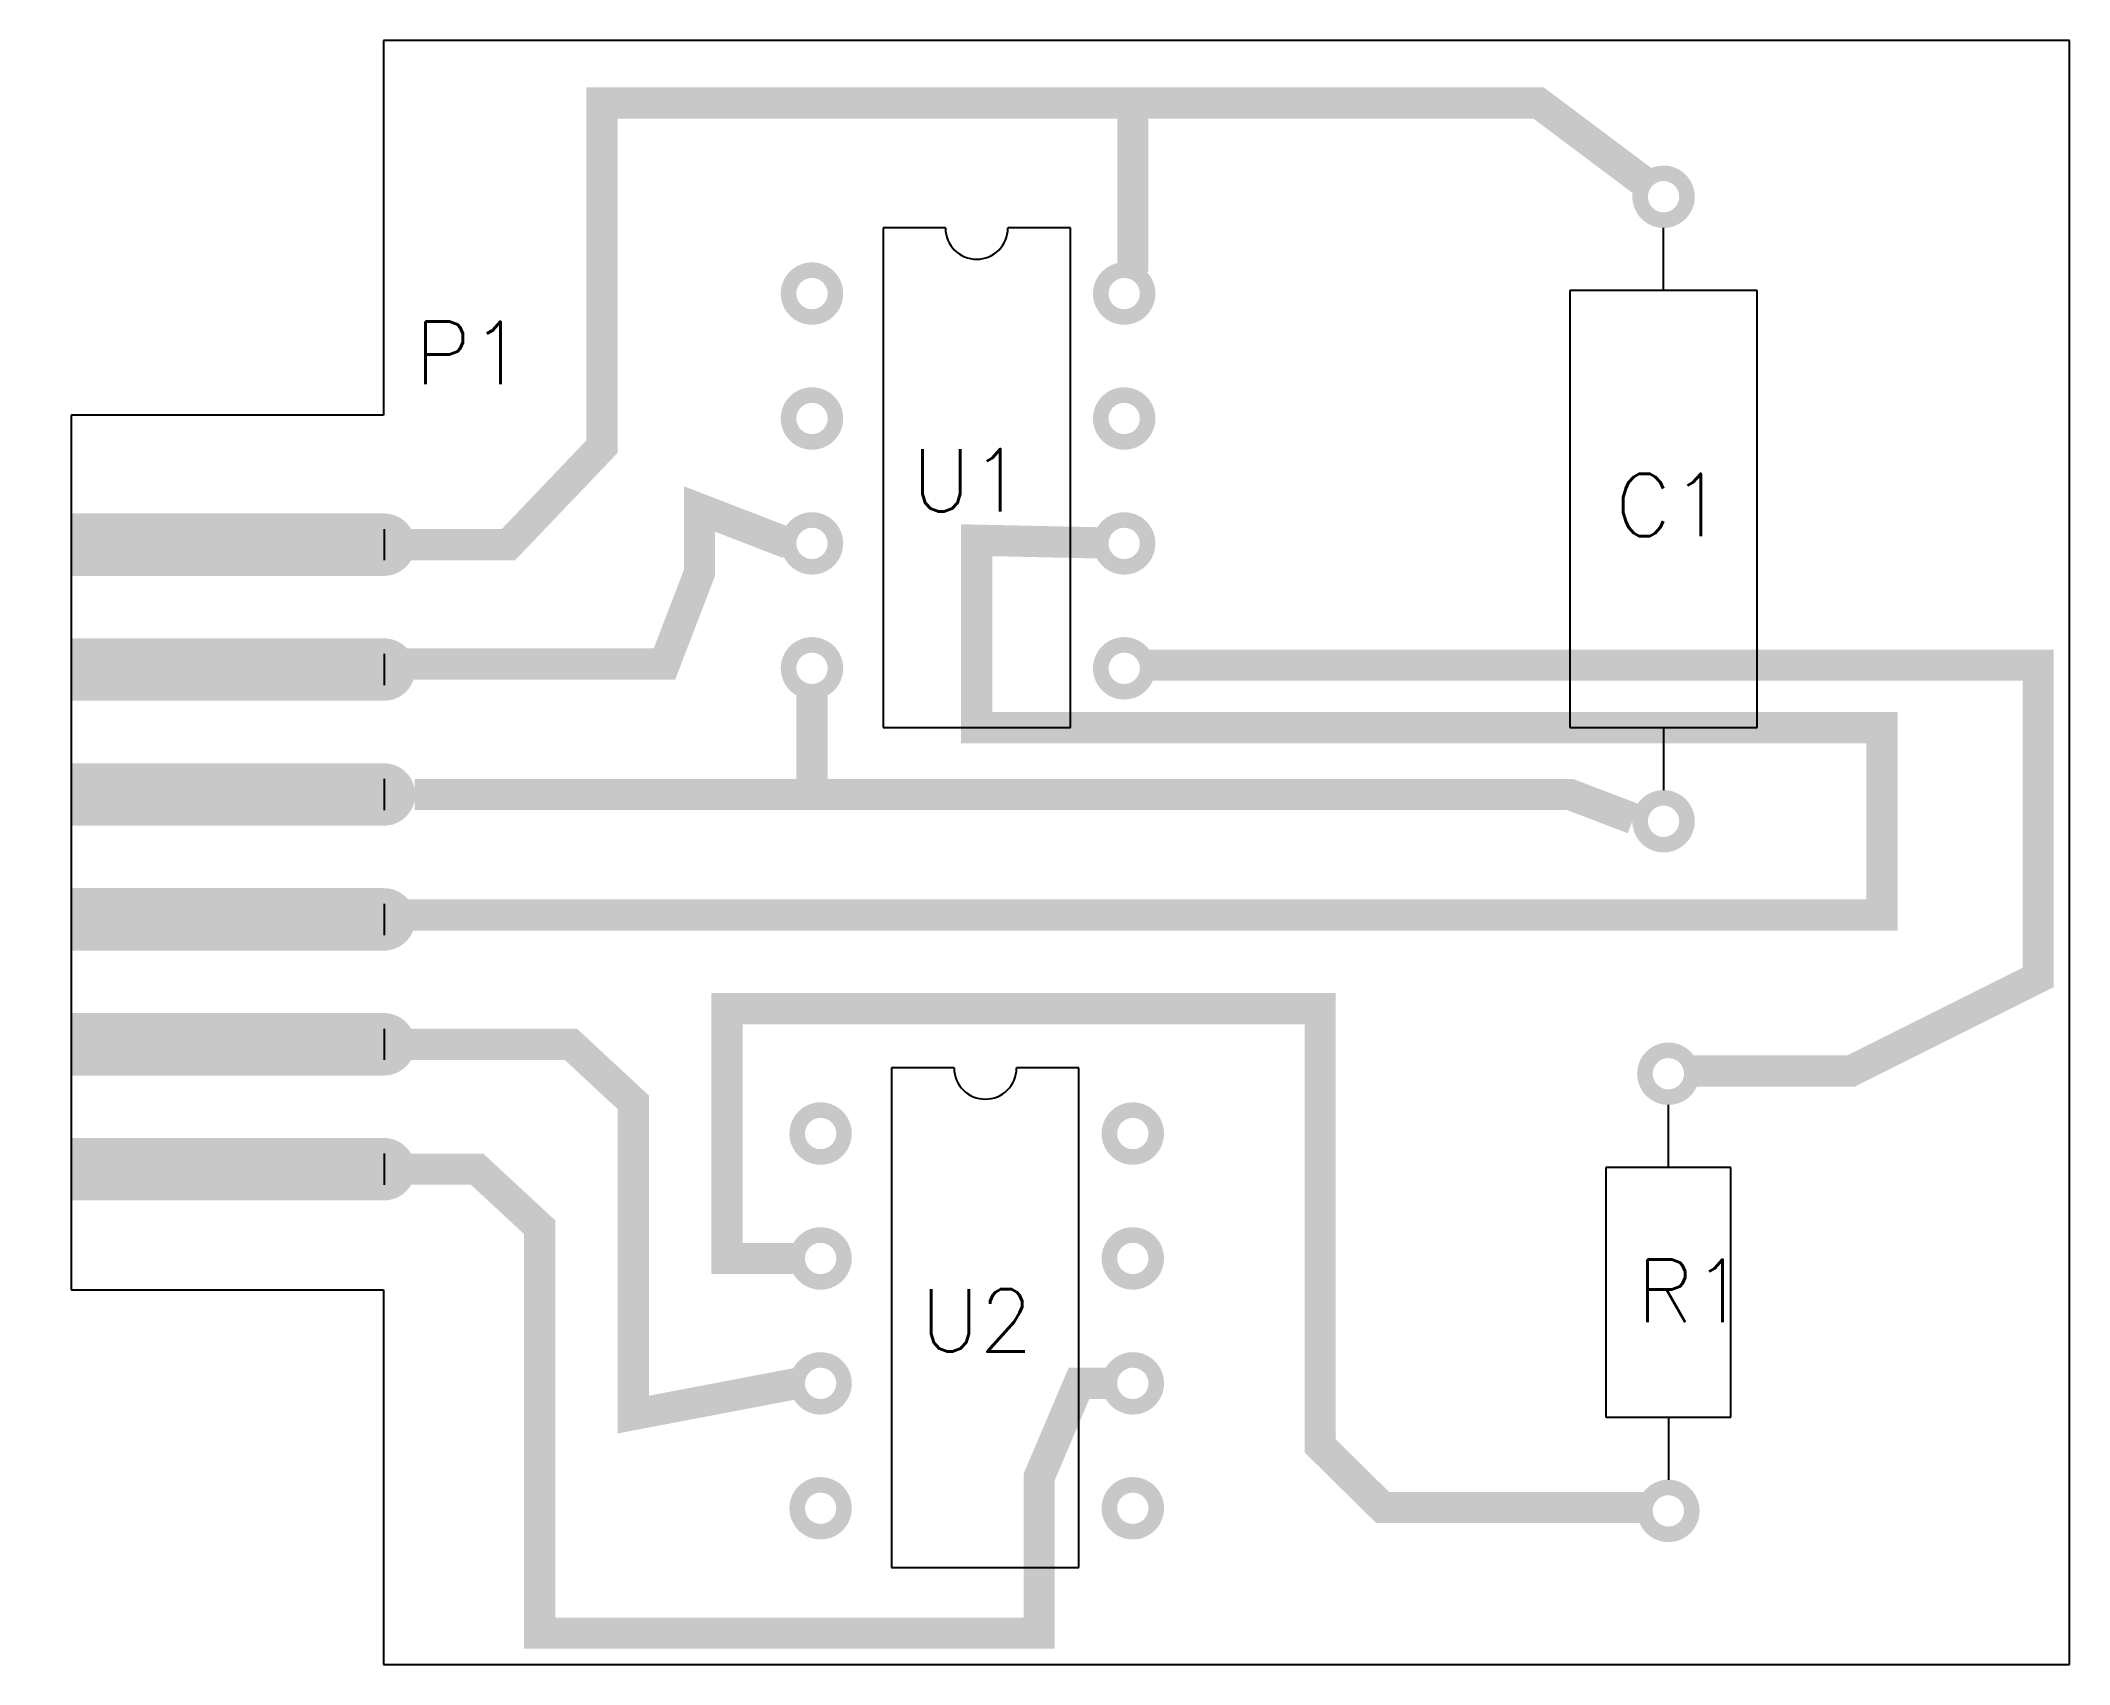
# Model space of a CAD drawing. Header units: inches. Extents: x 1.8 to 5.05, y 3.25 to 5.85.
import ezdxf
from ezdxf.enums import TextEntityAlignment as Align

# ---------------------------------------------------------------- set-up
doc = ezdxf.new("R2010")
doc.units = ezdxf.units.IN
doc.header["$MEASUREMENT"] = 0
for name, color, linetype in [('PAD', 4, 'Continuous'), ('TEXT', 7, 'Continuous'), ('THICK', 1, 'Continuous'), ('THIN', 4, 'Continuous'), ('TRACE', 4, 'Continuous')]:
    doc.layers.add(name, color=color, linetype=linetype)
doc.styles.get("Standard").update_dxf_attribs({"font": 'simplex.shx'})

# ---------------------------------------------------------------- blocks, each defined once
blk = doc.blocks.new('*U18')
at = {"layer": 'TRACE'}
blk.add_line((0.2375, 0.025), (0.2375, -0.025), dxfattribs=at)
at = {"layer": 'TRACE', "const_width": 0.1}
blk.add_lwpolyline([(0.2375, 0), (-0.2625, 0)], dxfattribs=at)
at = {"layer": 'TRACE', "const_width": 0.05}
blk.add_lwpolyline([(0.2375, -0.025, 0.414214), (0.2625, 0, 0.414214), (0.2375, 0.025)], format="xyb", dxfattribs=at)
blk = doc.blocks.new('*U19')
at = {"layer": 'TRACE', "color": 0, "linetype": 'ByBlock', "lineweight": -2, "transparency": 16777216}
for p in [(0, 1), (0, 0.8), (0, 0.6), (0, 0.4), (0, 0.2), (0, 0)]:
    blk.add_blockref('*U18', p, dxfattribs=at)
blk = doc.blocks.new('*U10')
at = {"layer": 'PAD', "const_width": 0.025}
blk.add_lwpolyline([(-0.0375, 0, 1), (0.0375, 0, 1)], format="xyb", close=True, dxfattribs=at)
blk = doc.blocks.new('*U11')
at = {"layer": 'THICK', "color": 0, "linetype": 'ByBlock', "lineweight": -2, "transparency": 16777216}
for p in [(0, 0.6), (0.5, 0.6), (0, 0.4), (0.5, 0.4), (0, 0.2), (0.5, 0.2), (0, 0), (0.5, 0)]:
    blk.add_blockref('*U10', p, dxfattribs=at)
blk = doc.blocks.new('P74C932')
at = {"layer": 'THICK'}
for p, q in [((0.15, 0.05), (0.05, 0.05)), ((0.05, 0.05), (0.05, -0.75)), ((0.35, 0.05), (0.25, 0.05)), ((0.35, -0.75), (0.35, 0.05)), ((0.05, -0.75), (0.35, -0.75))]:
    blk.add_line(p, q, dxfattribs=at)
blk.add_arc((0.2, 0.05), 0.05, 180, 0, dxfattribs=at)
blk.add_blockref('*U11', (-0.0638, -0.6551), dxfattribs=at)
at = {"layer": 'TEXT', "flags": 4}
blk.add_attdef('REF-DES', text='', height=0.1, dxfattribs=at).set_placement((0.1862, -0.3542), align=Align.MIDDLE_CENTER)
blk = doc.blocks.new('CAP1uF')
at = {"layer": 'PAD'}
blk.add_line((0.05, -0.15), (0.05, -0.05), dxfattribs=at)
at = {"layer": 'PAD', "const_width": 0.025}
for points in [[(0.0125, 0, 1), (0.0875, 0, 1)], [(0.0125, -1, 1), (0.0875, -1, 1)]]:
    blk.add_lwpolyline(points, format="xyb", close=True, dxfattribs=at)
at = {"layer": 'THICK'}
for p, q in [((0.2, -0.15), (-0.1, -0.15)), ((-0.1, -0.15), (-0.1, -0.85)), ((0.2, -0.85), (0.2, -0.15)), ((-0.1, -0.85), (0.2, -0.85))]:
    blk.add_line(p, q, dxfattribs=at)
at = {"layer": 'THIN'}
blk.add_line((0.05, -0.85), (0.05, -0.95), dxfattribs=at)
at = {"layer": 'TEXT', "flags": 4}
blk.add_attdef('REF-DES', text='', height=0.1, dxfattribs=at).set_placement((0.0603, -0.4935), align=Align.MIDDLE_CENTER)
blk = doc.blocks.new('RES 10K')
at = {"layer": 'PAD', "const_width": 0.025}
for points in [[(-0.0375, 0, 1), (0.0375, 0, 1)], [(-0.0375, -0.7, 1), (0.0375, -0.7, 1)]]:
    blk.add_lwpolyline(points, format="xyb", close=True, dxfattribs=at)
at = {"layer": 'THICK'}
for p, q in [((0.1, -0.15), (-0.1, -0.15)), ((-0.1, -0.15), (-0.1, -0.55)), ((0.1, -0.55), (0.1, -0.15)), ((-0.1, -0.55), (0.1, -0.55))]:
    blk.add_line(p, q, dxfattribs=at)
at = {"layer": 'THIN'}
for p, q in [((0, -0.15), (0, -0.05)), ((0, -0.55), (0, -0.65))]:
    blk.add_line(p, q, dxfattribs=at)
at = {"layer": 'TEXT', "flags": 4}
blk.add_attdef('REF-DES', text='', height=0.1, dxfattribs=at).set_placement((-0.1, -0.35), align=Align.MIDDLE_CENTER)
blk = doc.blocks.new('PLF356')
at = {"layer": 'PAD'}
ref = blk.add_blockref('P74C932', (0.0638, 0.0551), dxfattribs=at)
ref.add_attrib('REF-DES', 'U2', dxfattribs={"layer": 'TEXT', "height": 0.1}).set_placement((0.25, -0.2991), align=Align.MIDDLE_CENTER)

msp = doc.modelspace()

# ---------------------------------------------------------------- linework, layer by layer
at = {"layer": 'THICK'}
for p, q in [((5.05, 5.85), (2.35, 5.85)), ((2.35, 5.85), (2.35, 5.25)), ((5.05, 3.25), (5.05, 5.85)), ((2.35, 5.25), (1.85, 5.25)), ((1.85, 5.25), (1.85, 3.85)), ((1.85, 3.85), (2.35, 3.85)), ((2.35, 3.85), (2.35, 3.25)), ((2.35, 3.25), (5.05, 3.25))]:
    msp.add_line(p, q, dxfattribs=at)
at = {"layer": 'TRACE', "const_width": 0.05}
for points in [[(2.3758, 5.0429), (2.55, 5.0429), (2.7, 5.2), (2.7, 5.75), (3.55, 5.75), (3.55, 5.4798)], [(3.55, 5.75), (4.2, 5.75), (4.37, 5.6225)], [(2.3741, 4.8519), (2.8, 4.8519), (2.856, 4.9977), (2.856, 5.1), (2.9987, 5.0449)], [(2.3748, 4.4499), (4.75, 4.4499), (4.75, 4.75), (3.3, 4.75), (3.3, 5.05), (3.4988, 5.0457)], [(4.4452, 4.2), (4.7, 4.2), (5, 4.35), (5, 4.85), (3.5734, 4.85)], [(3.0362, 4.8074), (3.0362, 4.6429)], [(2.4, 4.6429), (4.25, 4.6429), (4.25, 4.6429), (4.3516, 4.6042)], [(4.3706, 3.5013), (3.95, 3.5013), (3.85, 3.6), (3.85, 4.3), (2.9, 4.3), (2.9, 3.9), (3.0125, 3.9)], [(2.3758, 4.2429), (2.65, 4.2429), (2.75, 4.15), (2.75, 3.65), (3.0125, 3.7)], [(2.3758, 4.0429), (2.5, 4.0429), (2.6, 3.95), (2.6, 3.3), (3.4, 3.3), (3.4, 3.55), (3.4638, 3.7), (3.5125, 3.7)]]:
    msp.add_lwpolyline(points, dxfattribs=at)

# ---------------------------------------------------------------- block references
at = {"layer": 'TRACE'}
ref = msp.add_blockref('CAP1uF', (4.35, 5.6), dxfattribs=at)
ref.add_attrib('REF-DES', 'C1', dxfattribs={"layer": 'TEXT', "height": 0.1}).set_placement((4.4103, 5.1065), align=Align.MIDDLE_CENTER)
ref = msp.add_blockref('P74C932', (3.1, 5.5), dxfattribs=at)
ref.add_attrib('REF-DES', 'U1', dxfattribs={"layer": 'TEXT', "height": 0.1}).set_placement((3.2862, 5.1458), align=Align.MIDDLE_CENTER)
for name, p in [('*U19', (2.1133, 4.0429)), ('PLF356', (3.05, 4.1))]:
    msp.add_blockref(name, p, dxfattribs=at)
ref = msp.add_blockref('RES 10K', (4.4077, 4.1958), dxfattribs=at)
ref.add_attrib('REF-DES', 'R1', dxfattribs={"layer": 'TEXT', "height": 0.1}).set_placement((4.4452, 3.8481), align=Align.MIDDLE_CENTER)

# ---------------------------------------------------------------- texts
at = {"layer": 'TEXT', "insert": (2.4, 5.4), "char_height": 0.1, "attachment_point": 1}
msp.add_mtext_dynamic_manual_height_columns('P1', width=0.15, gutter_width=0.5, heights=[0], dxfattribs=at)

doc.saveas('drawing.dxf')
